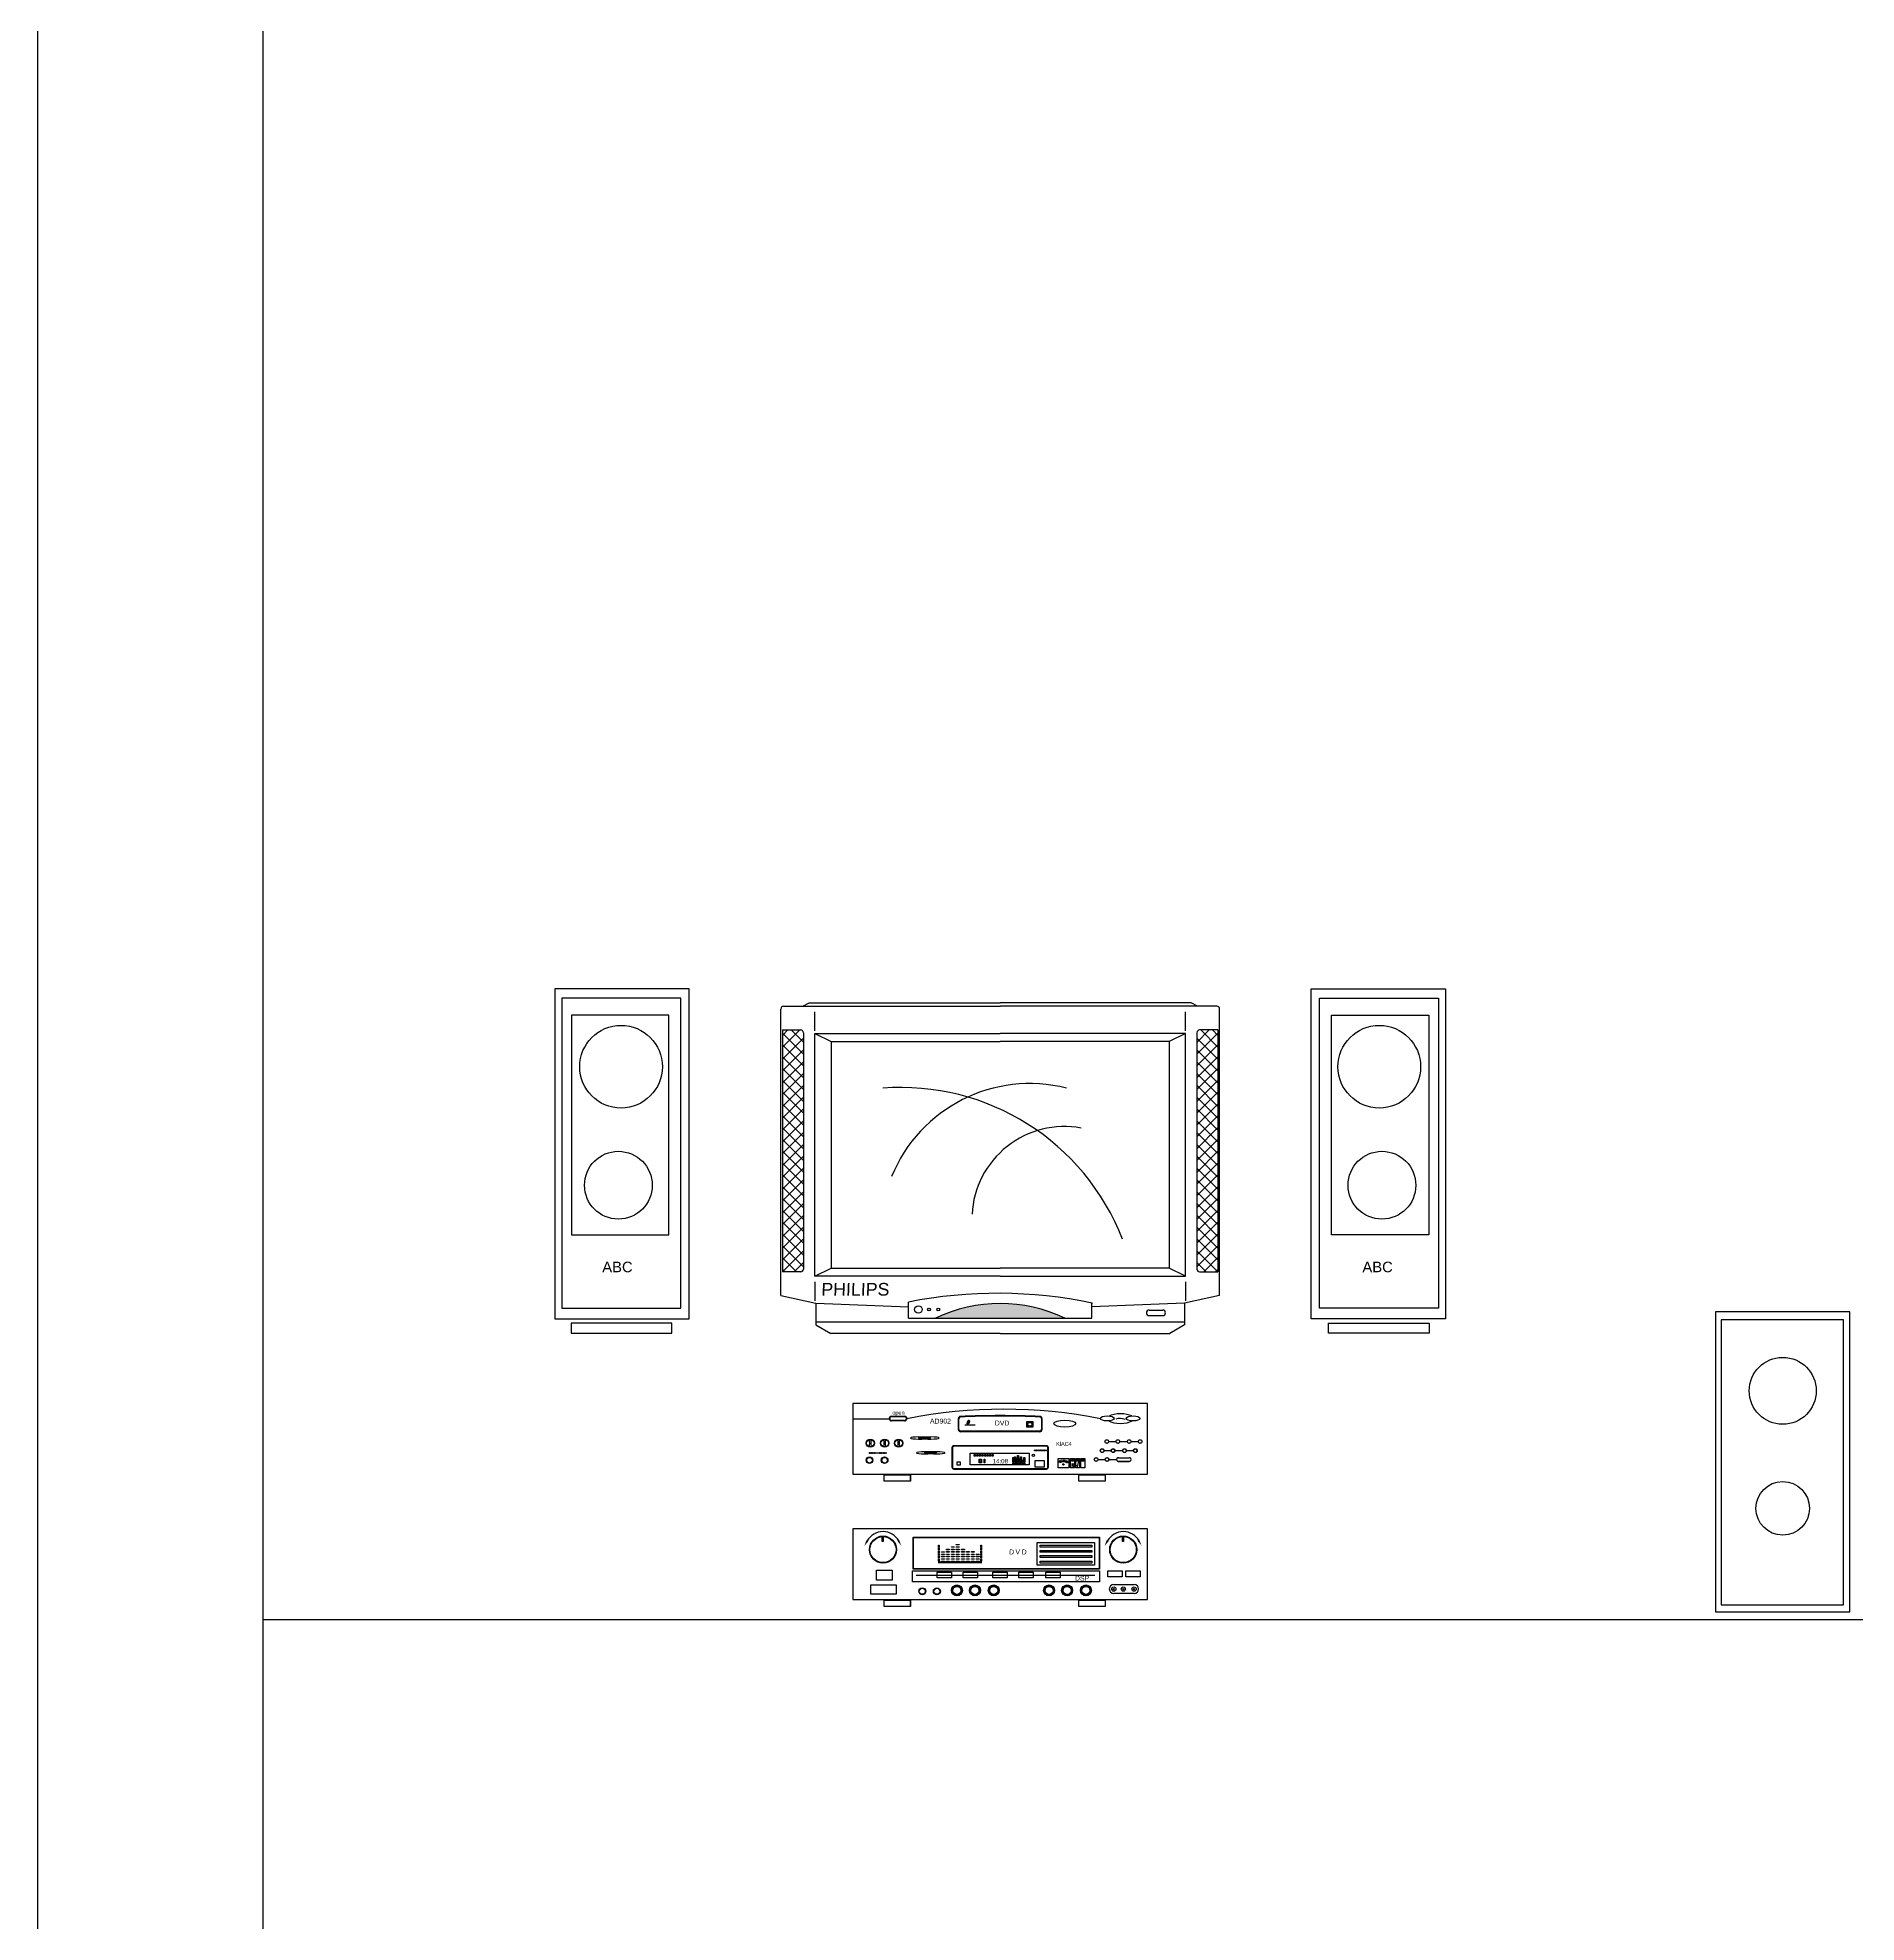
# Model space of a CAD drawing. Header units: inches. Extents: x 11.6 to 54.1, y 10.7 to 35.5.
# Drawn here: x 33.099 to 35.819, y 25.965 to 28.784 of the extents above; entities that cross this region are included whole.
import ezdxf

# ---------------------------------------------------------------- set-up
doc = ezdxf.new("R2010")
doc.units = ezdxf.units.IN
doc.header["$MEASUREMENT"] = 0
for name, color, linetype in [('02', 2, 'Continuous'), ('1', 1, 'Continuous'), ('8', 8, 'Continuous'), ('kadrbm', 4, 'Continuous')]:
    doc.layers.add(name, color=color, linetype=linetype)
doc.styles.get("Standard").update_dxf_attribs({"font": 'arial.ttf'})

# ---------------------------------------------------------------- blocks, each defined once
blk = doc.blocks.new('kadrbm')
at = {"layer": 'kadrbm', "color": 4}
blk.add_lwpolyline([(0, 0), (0, 24.7972), (21, 24.7972), (21, 0), (0, 0)], close=True, dxfattribs=at)
blk.add_lwpolyline([(20.6631, 0.3257), (20.6631, 24.4603), (0.3369, 24.4603), (0.3369, 0.3257), (20.6631, 0.3257)], dxfattribs=at)

msp = doc.modelspace()

# ---------------------------------------------------------------- hatches: boundary and pattern name
at = {"layer": '8'}
h = msp.add_hatch(dxfattribs=at)
h.set_pattern_fill('ANSI37', color=256, scale=0.1, style=0)
h.set_pattern_definition([(45, (-0.95531, -25.023505), (-0.0088388348, 0.0088388348), []), (135, (-0.95531, -25.023505), (-0.0088388348, -0.0088388348), [])])
h.paths.add_polyline_path([(34.2441, 27.296, 0.414214), (34.2401, 27.3), (34.2127, 27.3), (34.2127, 26.9383), (34.2401, 26.9383, 0.414214), (34.2441, 26.9423)])
h = msp.add_hatch(dxfattribs=at)
h.set_pattern_fill('ANSI37', color=256, scale=0.1, style=0)
h.set_pattern_definition([(135, (70.032161, -25.023505), (0.0088388348, 0.0088388348), []), (45, (70.032161, -25.023505), (0.0088388348, -0.0088388348), [])])
h.paths.add_polyline_path([(34.8327, 26.9423, 0.414214), (34.8367, 26.9383), (34.8642, 26.9383), (34.8642, 27.3), (34.8367, 27.3, 0.414214), (34.8327, 27.296)])
msp.add_hatch(color=256, dxfattribs=at).paths.add_polyline_path([(34.4418, 26.8689), (34.6351, 26.8689, 0.226926)])

# ---------------------------------------------------------------- linework, layer by layer
at = {"layer": '02'}
for p, q in [((34.073, 27.3614), (33.8722, 27.3614)), ((33.8722, 27.3614), (33.8722, 26.868)), ((34.061, 27.3475), (33.8829, 27.3475)), ((33.8829, 27.3475), (33.8829, 26.8841)), ((34.061, 26.8841), (34.061, 27.3475)), ((34.073, 26.868), (34.073, 27.3614)), ((35.0038, 27.3614), (35.2046, 27.3614)), ((35.0038, 26.868), (35.0038, 27.3614)), ((35.0159, 27.3475), (35.194, 27.3475)), ((35.0159, 26.8841), (35.0159, 27.3475)), ((35.194, 27.3475), (35.194, 26.8841)), ((35.2046, 27.3614), (35.2046, 26.868)), ((34.0428, 27.322), (33.897, 27.322)), ((33.897, 27.322), (33.897, 26.9935)), ((34.0428, 26.9935), (34.0428, 27.322)), ((34.2613, 27.2988), (34.2613, 27.327)), ((34.8155, 27.2988), (34.8155, 27.327)), ((35.034, 27.322), (35.1798, 27.322)), ((35.034, 26.9935), (35.034, 27.322)), ((35.1798, 27.322), (35.1798, 26.9935)), ((34.2127, 27.3), (34.2401, 27.3)), ((34.2127, 27.3), (34.2127, 26.9383)), ((34.2441, 27.296), (34.2441, 26.9423)), ((34.2611, 27.2947), (34.2855, 27.2827)), ((34.8157, 27.2947), (34.7914, 27.2827)), ((34.8327, 27.296), (34.8327, 26.9423)), ((34.8642, 27.3), (34.8367, 27.3)), ((34.8642, 27.3), (34.8642, 26.9383)), ((34.2855, 27.2827), (34.5384, 27.2827)), ((34.2855, 27.2827), (34.2855, 26.9439)), ((34.7914, 27.2827), (34.5384, 27.2827)), ((34.7914, 27.2827), (34.7914, 26.9439)), ((33.897, 26.9935), (34.0428, 26.9935)), ((35.1798, 26.9935), (35.034, 26.9935)), ((34.2401, 26.9383), (34.2127, 26.9383)), ((34.2611, 26.9319), (34.2855, 26.9439)), ((34.2855, 26.9439), (34.5384, 26.9439)), ((34.7914, 26.9439), (34.5384, 26.9439)), ((34.8157, 26.9319), (34.7914, 26.9439)), ((34.8367, 26.9383), (34.8642, 26.9383)), ((34.2613, 26.9231), (34.2613, 26.895)), ((34.8155, 26.9231), (34.8155, 26.895)), ((33.8722, 26.868), (34.073, 26.868)), ((33.8829, 26.8841), (34.061, 26.8841)), ((34.2627, 26.8916), (34.4013, 26.886)), ((34.4013, 26.8689), (34.4013, 26.893)), ((34.4013, 26.8689), (34.6755, 26.8689)), ((34.6755, 26.8689), (34.6755, 26.8918)), ((34.8141, 26.8916), (34.6755, 26.886)), ((34.6755, 26.8916), (34.6763, 26.8916)), ((34.7612, 26.881), (34.7816, 26.881)), ((34.7612, 26.8728), (34.7816, 26.8728)), ((35.2046, 26.868), (35.0038, 26.868)), ((35.194, 26.8841), (35.0159, 26.8841)), ((35.8095, 26.8785), (35.6082, 26.8785)), ((35.6082, 26.8785), (35.6082, 26.4295)), ((35.8095, 26.4295), (35.8095, 26.8785)), ((33.8968, 26.8614), (33.8968, 26.8466)), ((34.0475, 26.8614), (33.8968, 26.8614)), ((33.8968, 26.8466), (34.0475, 26.8466)), ((34.0475, 26.8466), (34.0475, 26.8614)), ((34.8141, 26.8629), (34.2627, 26.8629)), ((35.0294, 26.8466), (35.0294, 26.8614)), ((35.0294, 26.8614), (35.18, 26.8614)), ((35.18, 26.8466), (35.0294, 26.8466)), ((35.18, 26.8614), (35.18, 26.8466)), ((35.7996, 26.8666), (35.6166, 26.8666)), ((35.6166, 26.8666), (35.6166, 26.4403)), ((35.7996, 26.4403), (35.7996, 26.8666)), ((34.3194, 26.7183), (34.3724, 26.7183)), ((34.376, 26.7223), (34.3953, 26.7223)), ((34.376, 26.7216), (34.3953, 26.7216)), ((34.3953, 26.7159), (34.376, 26.7159)), ((34.3953, 26.7151), (34.376, 26.7151)), ((34.476, 26.7019), (34.476, 26.719)), ((34.4768, 26.7019), (34.4768, 26.719)), ((34.5979, 26.6997), (34.479, 26.6997)), ((34.5979, 26.6989), (34.479, 26.6989)), ((34.6001, 26.719), (34.6001, 26.7019)), ((34.6008, 26.719), (34.6008, 26.7019)), ((34.4164, 26.6898), (34.4341, 26.6898)), ((34.4341, 26.6893), (34.4164, 26.6893)), ((34.6941, 26.6704), (34.6941, 26.6708)), ((34.6941, 26.6708), (34.7045, 26.6708)), ((34.7014, 26.6845), (34.7115, 26.6845)), ((34.7014, 26.6841), (34.7014, 26.6845)), ((34.7115, 26.6841), (34.7014, 26.6841)), ((34.7102, 26.6708), (34.7214, 26.6708)), ((34.7172, 26.6845), (34.7285, 26.6845)), ((34.7285, 26.6841), (34.7172, 26.6841)), ((34.7271, 26.6708), (34.7374, 26.6708)), ((34.7341, 26.6845), (34.7446, 26.6845)), ((34.7446, 26.6841), (34.7341, 26.6841)), ((34.7374, 26.6708), (34.7374, 26.6704)), ((34.7446, 26.6845), (34.7446, 26.6841)), ((34.4253, 26.6679), (34.443, 26.6679)), ((34.443, 26.6673), (34.4253, 26.6673)), ((34.5146, 26.6582), (34.5153, 26.6582)), ((34.5153, 26.6525), (34.5146, 26.6525)), ((34.6266, 26.6531), (34.6252, 26.6549)), ((34.628, 26.6539), (34.6269, 26.6558)), ((34.6296, 26.6545), (34.6289, 26.6566)), ((34.6314, 26.6549), (34.6311, 26.6571)), ((34.6331, 26.6572), (34.6331, 26.655)), ((34.6347, 26.6549), (34.635, 26.6571)), ((34.6365, 26.6545), (34.6372, 26.6566)), ((34.6381, 26.6539), (34.6392, 26.6558)), ((34.6395, 26.6531), (34.6408, 26.6548)), ((34.6452, 26.6516), (34.6488, 26.6467)), ((34.6483, 26.6515), (34.6452, 26.6469)), ((34.6525, 26.6495), (34.6539, 26.6465)), ((34.6539, 26.6465), (34.6563, 26.6548)), ((34.6848, 26.6574), (34.6954, 26.6574)), ((34.6848, 26.657), (34.6848, 26.6574)), ((34.6955, 26.657), (34.6848, 26.657)), ((34.7045, 26.6704), (34.6941, 26.6704)), ((34.7011, 26.6574), (34.7124, 26.6574)), ((34.7124, 26.657), (34.7011, 26.657)), ((34.7215, 26.6704), (34.7102, 26.6704)), ((34.7149, 26.6548), (34.7316, 26.6548)), ((34.7155, 26.6602), (34.7316, 26.6602)), ((34.7155, 26.66), (34.7316, 26.66)), ((34.7155, 26.6546), (34.7316, 26.6546)), ((34.7374, 26.6704), (34.7271, 26.6704)), ((34.4458, 26.5042), (34.5109, 26.5042)), ((34.4458, 26.5034), (34.5109, 26.5034)), ((34.4126, 26.4847), (34.6802, 26.4847)), ((34.7083, 26.4704), (34.7389, 26.4704)), ((34.7389, 26.4572), (34.7083, 26.4572)), ((35.6082, 26.4295), (35.8095, 26.4295)), ((35.6166, 26.4403), (35.7996, 26.4403))]:
    msp.add_line(p, q, dxfattribs=at)
for points in [[(34.2143, 27.3354, 0.414214), (34.2103, 27.3314, 0.414214)], [(34.8666, 27.3314, 0.414214), (34.8626, 27.3354, 0.414214)]]:
    msp.add_lwpolyline(points, format="xyb", dxfattribs=at)
for points in [[(34.2103, 26.9027), (34.2103, 27.3314)], [(34.2143, 27.3354), (34.5384, 27.3354)], [(34.2433, 27.3354), (34.2527, 27.3406)], [(34.2527, 27.3406), (34.5384, 27.3406)], [(34.8241, 27.3406), (34.5384, 27.3406)], [(34.8626, 27.3354), (34.5384, 27.3354)], [(34.8336, 27.3354), (34.8241, 27.3406)], [(34.8666, 26.9027), (34.8666, 27.3314)], [(34.2611, 27.2947), (34.5384, 27.2947)], [(34.2611, 26.9319), (34.2611, 27.2947)], [(34.8157, 27.2947), (34.5384, 27.2947)], [(34.8157, 26.9319), (34.8157, 27.2947)], [(34.5384, 26.9319), (34.2611, 26.9319)], [(34.5384, 26.9319), (34.8157, 26.9319)], [(34.2103, 26.9027), (34.2627, 26.8916)], [(34.8666, 26.9027), (34.8141, 26.8916)], [(34.2627, 26.8916), (34.2627, 26.859)], [(34.8141, 26.8916), (34.8141, 26.859)], [(34.2627, 26.859), (34.2849, 26.8459)], [(34.5384, 26.8459), (34.2849, 26.8459)], [(34.5384, 26.8459), (34.792, 26.8459)], [(34.8141, 26.859), (34.792, 26.8459)], [(34.7589, 26.7413), (34.318, 26.7413)], [(34.318, 26.7413), (34.318, 26.6354)], [(34.7589, 26.6354), (34.7589, 26.7413)], [(34.5146, 26.6525), (34.5146, 26.6582)], [(34.318, 26.6354), (34.7589, 26.6354)], [(34.7589, 26.5538), (34.318, 26.5538)], [(34.318, 26.5538), (34.318, 26.448)], [(34.7589, 26.448), (34.7589, 26.5538)], [(34.318, 26.448), (34.7589, 26.448)]]:
    msp.add_lwpolyline(points, dxfattribs=at)
for points in [[(34.4862, 26.7095), (34.5004, 26.7095), (34.5004, 26.7086), (34.4862, 26.7086)], [(34.5781, 26.7143), (34.5874, 26.7143), (34.5874, 26.7059), (34.5781, 26.7059)], [(34.474, 26.6538), (34.4788, 26.6538), (34.4788, 26.6489), (34.474, 26.6489)], [(34.4933, 26.6672), (34.5816, 26.6672), (34.5816, 26.6495), (34.4933, 26.6495)], [(34.4997, 26.665), (34.5016, 26.665), (34.5016, 26.6626), (34.4997, 26.6626)], [(34.5034, 26.665), (34.5052, 26.665), (34.5052, 26.6626), (34.5034, 26.6626)], [(34.5072, 26.665), (34.509, 26.665), (34.509, 26.6626), (34.5072, 26.6626)], [(34.5072, 26.6582), (34.5105, 26.6582), (34.5105, 26.6526), (34.5072, 26.6526)], [(34.5079, 26.6575), (34.5098, 26.6575), (34.5098, 26.6533), (34.5079, 26.6533)], [(34.5108, 26.665), (34.5126, 26.665), (34.5126, 26.6626), (34.5108, 26.6626)], [(34.5151, 26.665), (34.5169, 26.665), (34.5169, 26.6626), (34.5151, 26.6626)], [(34.5153, 26.6582), (34.5153, 26.6582), (34.5153, 26.6525), (34.5153, 26.6525)], [(34.5187, 26.665), (34.5205, 26.665), (34.5205, 26.6626), (34.5187, 26.6626)], [(34.5226, 26.665), (34.5244, 26.665), (34.5244, 26.6626), (34.5226, 26.6626)], [(34.5262, 26.665), (34.528, 26.665), (34.528, 26.6626), (34.5262, 26.6626)], [(34.5573, 26.6605), (34.5588, 26.6605), (34.5588, 26.66), (34.5573, 26.66)], [(34.5573, 26.6596), (34.5588, 26.6596), (34.5588, 26.659), (34.5573, 26.659)], [(34.5573, 26.6585), (34.5588, 26.6585), (34.5588, 26.6579), (34.5573, 26.6579)], [(34.5573, 26.6575), (34.5588, 26.6575), (34.5588, 26.6569), (34.5573, 26.6569)], [(34.5573, 26.6564), (34.5588, 26.6564), (34.5588, 26.6559), (34.5573, 26.6559)], [(34.5573, 26.6554), (34.5588, 26.6554), (34.5588, 26.6549), (34.5573, 26.6549)], [(34.5573, 26.6543), (34.5588, 26.6543), (34.5588, 26.6538), (34.5573, 26.6538)], [(34.5573, 26.6533), (34.5588, 26.6533), (34.5588, 26.6528), (34.5573, 26.6528)], [(34.5573, 26.6522), (34.5588, 26.6522), (34.5588, 26.6517), (34.5573, 26.6517)], [(34.5573, 26.6512), (34.5588, 26.6512), (34.5588, 26.6507), (34.5573, 26.6507)], [(34.5573, 26.6502), (34.5588, 26.6502), (34.5588, 26.6496), (34.5573, 26.6496)], [(34.5596, 26.6616), (34.5611, 26.6616), (34.5611, 26.6611), (34.5596, 26.6611)], [(34.5596, 26.6605), (34.5611, 26.6605), (34.5611, 26.66), (34.5596, 26.66)], [(34.5596, 26.6596), (34.5611, 26.6596), (34.5611, 26.659), (34.5596, 26.659)], [(34.5596, 26.6585), (34.5611, 26.6585), (34.5611, 26.6579), (34.5596, 26.6579)], [(34.5596, 26.6575), (34.5611, 26.6575), (34.5611, 26.6569), (34.5596, 26.6569)], [(34.5596, 26.6564), (34.5611, 26.6564), (34.5611, 26.6559), (34.5596, 26.6559)], [(34.5596, 26.6554), (34.5611, 26.6554), (34.5611, 26.6549), (34.5596, 26.6549)], [(34.5596, 26.6543), (34.5611, 26.6543), (34.5611, 26.6538), (34.5596, 26.6538)], [(34.5596, 26.6533), (34.5611, 26.6533), (34.5611, 26.6528), (34.5596, 26.6528)], [(34.5596, 26.6522), (34.5611, 26.6522), (34.5611, 26.6517), (34.5596, 26.6517)], [(34.5596, 26.6512), (34.5611, 26.6512), (34.5611, 26.6507), (34.5596, 26.6507)], [(34.5596, 26.6502), (34.5611, 26.6502), (34.5611, 26.6496), (34.5596, 26.6496)], [(34.562, 26.6596), (34.5635, 26.6596), (34.5635, 26.659), (34.562, 26.659)], [(34.562, 26.6585), (34.5635, 26.6585), (34.5635, 26.6579), (34.562, 26.6579)], [(34.562, 26.6575), (34.5635, 26.6575), (34.5635, 26.6569), (34.562, 26.6569)], [(34.562, 26.6564), (34.5635, 26.6564), (34.5635, 26.6559), (34.562, 26.6559)], [(34.562, 26.6554), (34.5635, 26.6554), (34.5635, 26.6549), (34.562, 26.6549)], [(34.562, 26.6543), (34.5635, 26.6543), (34.5635, 26.6538), (34.562, 26.6538)], [(34.562, 26.6533), (34.5635, 26.6533), (34.5635, 26.6528), (34.562, 26.6528)], [(34.562, 26.6522), (34.5635, 26.6522), (34.5635, 26.6517), (34.562, 26.6517)], [(34.562, 26.6512), (34.5635, 26.6512), (34.5635, 26.6507), (34.562, 26.6507)], [(34.562, 26.6502), (34.5635, 26.6502), (34.5635, 26.6496), (34.562, 26.6496)], [(34.5643, 26.6637), (34.5658, 26.6637), (34.5658, 26.6632), (34.5643, 26.6632)], [(34.5643, 26.6626), (34.5658, 26.6626), (34.5658, 26.6621), (34.5643, 26.6621)], [(34.5643, 26.6616), (34.5658, 26.6616), (34.5658, 26.6611), (34.5643, 26.6611)], [(34.5643, 26.6605), (34.5658, 26.6605), (34.5658, 26.66), (34.5643, 26.66)], [(34.5643, 26.6596), (34.5658, 26.6596), (34.5658, 26.659), (34.5643, 26.659)], [(34.5643, 26.6585), (34.5658, 26.6585), (34.5658, 26.6579), (34.5643, 26.6579)], [(34.5643, 26.6575), (34.5658, 26.6575), (34.5658, 26.6569), (34.5643, 26.6569)], [(34.5643, 26.6564), (34.5658, 26.6564), (34.5658, 26.6559), (34.5643, 26.6559)], [(34.5643, 26.6554), (34.5658, 26.6554), (34.5658, 26.6549), (34.5643, 26.6549)], [(34.5643, 26.6543), (34.5658, 26.6543), (34.5658, 26.6538), (34.5643, 26.6538)], [(34.5643, 26.6533), (34.5658, 26.6533), (34.5658, 26.6528), (34.5643, 26.6528)], [(34.5643, 26.6522), (34.5658, 26.6522), (34.5658, 26.6517), (34.5643, 26.6517)], [(34.5643, 26.6512), (34.5658, 26.6512), (34.5658, 26.6507), (34.5643, 26.6507)], [(34.5643, 26.6502), (34.5658, 26.6502), (34.5658, 26.6496), (34.5643, 26.6496)], [(34.5667, 26.6585), (34.5682, 26.6585), (34.5682, 26.6579), (34.5667, 26.6579)], [(34.5667, 26.6575), (34.5682, 26.6575), (34.5682, 26.6569), (34.5667, 26.6569)], [(34.5667, 26.6564), (34.5682, 26.6564), (34.5682, 26.6559), (34.5667, 26.6559)], [(34.5667, 26.6554), (34.5682, 26.6554), (34.5682, 26.6549), (34.5667, 26.6549)], [(34.5667, 26.6543), (34.5682, 26.6543), (34.5682, 26.6538), (34.5667, 26.6538)], [(34.5667, 26.6533), (34.5682, 26.6533), (34.5682, 26.6528), (34.5667, 26.6528)], [(34.5667, 26.6522), (34.5682, 26.6522), (34.5682, 26.6517), (34.5667, 26.6517)], [(34.5667, 26.6512), (34.5682, 26.6512), (34.5682, 26.6507), (34.5667, 26.6507)], [(34.5667, 26.6502), (34.5682, 26.6502), (34.5682, 26.6496), (34.5667, 26.6496)], [(34.569, 26.6616), (34.5705, 26.6616), (34.5705, 26.6611), (34.569, 26.6611)], [(34.569, 26.6605), (34.5705, 26.6605), (34.5705, 26.66), (34.569, 26.66)], [(34.569, 26.6596), (34.5705, 26.6596), (34.5705, 26.659), (34.569, 26.659)], [(34.569, 26.6585), (34.5705, 26.6585), (34.5705, 26.6579), (34.569, 26.6579)], [(34.569, 26.6575), (34.5705, 26.6575), (34.5705, 26.6569), (34.569, 26.6569)], [(34.569, 26.6564), (34.5705, 26.6564), (34.5705, 26.6559), (34.569, 26.6559)], [(34.569, 26.6554), (34.5705, 26.6554), (34.5705, 26.6549), (34.569, 26.6549)], [(34.569, 26.6543), (34.5705, 26.6543), (34.5705, 26.6538), (34.569, 26.6538)], [(34.569, 26.6533), (34.5705, 26.6533), (34.5705, 26.6528), (34.569, 26.6528)], [(34.569, 26.6522), (34.5705, 26.6522), (34.5705, 26.6517), (34.569, 26.6517)], [(34.569, 26.6512), (34.5705, 26.6512), (34.5705, 26.6507), (34.569, 26.6507)], [(34.569, 26.6502), (34.5705, 26.6502), (34.5705, 26.6496), (34.569, 26.6496)], [(34.5713, 26.6564), (34.5729, 26.6564), (34.5729, 26.6559), (34.5713, 26.6559)], [(34.5713, 26.6554), (34.5729, 26.6554), (34.5729, 26.6549), (34.5713, 26.6549)], [(34.5713, 26.6543), (34.5729, 26.6543), (34.5729, 26.6538), (34.5713, 26.6538)], [(34.5713, 26.6533), (34.5729, 26.6533), (34.5729, 26.6528), (34.5713, 26.6528)], [(34.5713, 26.6522), (34.5729, 26.6522), (34.5729, 26.6517), (34.5713, 26.6517)], [(34.5713, 26.6512), (34.5729, 26.6512), (34.5729, 26.6507), (34.5713, 26.6507)], [(34.5713, 26.6502), (34.5729, 26.6502), (34.5729, 26.6496), (34.5713, 26.6496)], [(34.5737, 26.6605), (34.5752, 26.6605), (34.5752, 26.66), (34.5737, 26.66)], [(34.5737, 26.6596), (34.5752, 26.6596), (34.5752, 26.659), (34.5737, 26.659)], [(34.5737, 26.6585), (34.5752, 26.6585), (34.5752, 26.6579), (34.5737, 26.6579)], [(34.5737, 26.6575), (34.5752, 26.6575), (34.5752, 26.6569), (34.5737, 26.6569)], [(34.5737, 26.6564), (34.5752, 26.6564), (34.5752, 26.6559), (34.5737, 26.6559)], [(34.5737, 26.6554), (34.5752, 26.6554), (34.5752, 26.6549), (34.5737, 26.6549)], [(34.5737, 26.6543), (34.5752, 26.6543), (34.5752, 26.6538), (34.5737, 26.6538)], [(34.5737, 26.6533), (34.5752, 26.6533), (34.5752, 26.6528), (34.5737, 26.6528)], [(34.5737, 26.6522), (34.5752, 26.6522), (34.5752, 26.6517), (34.5737, 26.6517)], [(34.5737, 26.6512), (34.5752, 26.6512), (34.5752, 26.6507), (34.5737, 26.6507)], [(34.5737, 26.6502), (34.5752, 26.6502), (34.5752, 26.6496), (34.5737, 26.6496)], [(34.5907, 26.6559), (34.6042, 26.6559), (34.6042, 26.6458), (34.5907, 26.6458)], [(34.625, 26.6589), (34.6411, 26.6589), (34.6411, 26.6449), (34.625, 26.6449)], [(34.6438, 26.6589), (34.6496, 26.6589), (34.6496, 26.6449), (34.6438, 26.6449)], [(34.6449, 26.6568), (34.6455, 26.6568), (34.6455, 26.6551), (34.6449, 26.6551)], [(34.6461, 26.6568), (34.6467, 26.6568), (34.6467, 26.6551), (34.6461, 26.6551)], [(34.6472, 26.6568), (34.6478, 26.6568), (34.6478, 26.6551), (34.6472, 26.6551)], [(34.6484, 26.6568), (34.649, 26.6568), (34.649, 26.6551), (34.6484, 26.6551)], [(34.6515, 26.6589), (34.6572, 26.6589), (34.6572, 26.6449), (34.6515, 26.6449)], [(34.6524, 26.6568), (34.653, 26.6568), (34.653, 26.6551), (34.6524, 26.6551)], [(34.6535, 26.6568), (34.6542, 26.6568), (34.6542, 26.6551), (34.6535, 26.6551)], [(34.6547, 26.6568), (34.6553, 26.6568), (34.6553, 26.6551), (34.6547, 26.6551)], [(34.6559, 26.6568), (34.6565, 26.6568), (34.6565, 26.6551), (34.6559, 26.6551)], [(34.6593, 26.6589), (34.665, 26.6589), (34.665, 26.6449), (34.6593, 26.6449)], [(34.6601, 26.6568), (34.6608, 26.6568), (34.6608, 26.6551), (34.6601, 26.6551)], [(34.6613, 26.6568), (34.662, 26.6568), (34.662, 26.6551), (34.6613, 26.6551)], [(34.6625, 26.6568), (34.6631, 26.6568), (34.6631, 26.6551), (34.6625, 26.6551)], [(34.6636, 26.6568), (34.6643, 26.6568), (34.6643, 26.6551), (34.6636, 26.6551)], [(34.3647, 26.6348), (34.4042, 26.6348), (34.4042, 26.6251), (34.3647, 26.6251)], [(34.3649, 26.6345), (34.404, 26.6345), (34.404, 26.6253), (34.3649, 26.6253)], [(34.656, 26.6348), (34.6955, 26.6348), (34.6955, 26.6251), (34.656, 26.6251)], [(34.6562, 26.6345), (34.6953, 26.6345), (34.6953, 26.6253), (34.6562, 26.6253)], [(34.3619, 26.5417), (34.3635, 26.5417), (34.3635, 26.5347), (34.3619, 26.5347)], [(34.4081, 26.5413), (34.6871, 26.5413), (34.6871, 26.4932), (34.4081, 26.4932)], [(34.4088, 26.5406), (34.6864, 26.5406), (34.6864, 26.4939), (34.4088, 26.4939)], [(34.4727, 26.5304), (34.477, 26.5304), (34.477, 26.5296), (34.4727, 26.5296)], [(34.5939, 26.5331), (34.6797, 26.5331), (34.6797, 26.4994), (34.5939, 26.4994)], [(34.7213, 26.5417), (34.7229, 26.5417), (34.7229, 26.5347), (34.7213, 26.5347)], [(34.4464, 26.5294), (34.4472, 26.5294), (34.4472, 26.5265), (34.4464, 26.5265)], [(34.4464, 26.5254), (34.4472, 26.5254), (34.4472, 26.5224), (34.4464, 26.5224)], [(34.4464, 26.521), (34.4472, 26.521), (34.4472, 26.5181), (34.4464, 26.5181)], [(34.4464, 26.517), (34.4472, 26.517), (34.4472, 26.5141), (34.4464, 26.5141)], [(34.4464, 26.5128), (34.4472, 26.5128), (34.4472, 26.5099), (34.4464, 26.5099)], [(34.4464, 26.5085), (34.4472, 26.5085), (34.4472, 26.5055), (34.4464, 26.5055)], [(34.4507, 26.5195), (34.455, 26.5195), (34.455, 26.5187), (34.4507, 26.5187)], [(34.4507, 26.5161), (34.455, 26.5161), (34.455, 26.5153), (34.4507, 26.5153)], [(34.4507, 26.5127), (34.455, 26.5127), (34.455, 26.5119), (34.4507, 26.5119)], [(34.4507, 26.509), (34.455, 26.509), (34.455, 26.5082), (34.4507, 26.5082)], [(34.4507, 26.5055), (34.455, 26.5055), (34.455, 26.5048), (34.4507, 26.5048)], [(34.458, 26.5233), (34.4623, 26.5233), (34.4623, 26.5226), (34.458, 26.5226)], [(34.458, 26.5198), (34.4623, 26.5198), (34.4623, 26.519), (34.458, 26.519)], [(34.458, 26.5161), (34.4623, 26.5161), (34.4623, 26.5153), (34.458, 26.5153)], [(34.458, 26.5127), (34.4623, 26.5127), (34.4623, 26.5119), (34.458, 26.5119)], [(34.458, 26.509), (34.4623, 26.509), (34.4623, 26.5082), (34.458, 26.5082)], [(34.458, 26.5055), (34.4623, 26.5055), (34.4623, 26.5048), (34.458, 26.5048)], [(34.4654, 26.5269), (34.4697, 26.5269), (34.4697, 26.5261), (34.4654, 26.5261)], [(34.4654, 26.5232), (34.4697, 26.5232), (34.4697, 26.5224), (34.4654, 26.5224)], [(34.4654, 26.5198), (34.4697, 26.5198), (34.4697, 26.519), (34.4654, 26.519)], [(34.4654, 26.5161), (34.4697, 26.5161), (34.4697, 26.5153), (34.4654, 26.5153)], [(34.4654, 26.5127), (34.4697, 26.5127), (34.4697, 26.5119), (34.4654, 26.5119)], [(34.4654, 26.509), (34.4697, 26.509), (34.4697, 26.5082), (34.4654, 26.5082)], [(34.4654, 26.5055), (34.4697, 26.5055), (34.4697, 26.5048), (34.4654, 26.5048)], [(34.4727, 26.5269), (34.477, 26.5269), (34.477, 26.5261), (34.4727, 26.5261)], [(34.4727, 26.5232), (34.477, 26.5232), (34.477, 26.5224), (34.4727, 26.5224)], [(34.4727, 26.5198), (34.477, 26.5198), (34.477, 26.519), (34.4727, 26.519)], [(34.4727, 26.5161), (34.477, 26.5161), (34.477, 26.5153), (34.4727, 26.5153)], [(34.4727, 26.5127), (34.477, 26.5127), (34.477, 26.5119), (34.4727, 26.5119)], [(34.4727, 26.509), (34.477, 26.509), (34.477, 26.5082), (34.4727, 26.5082)], [(34.4727, 26.5055), (34.477, 26.5055), (34.477, 26.5048), (34.4727, 26.5048)], [(34.4806, 26.5232), (34.4849, 26.5232), (34.4849, 26.5224), (34.4806, 26.5224)], [(34.4806, 26.5198), (34.4849, 26.5198), (34.4849, 26.519), (34.4806, 26.519)], [(34.4806, 26.5161), (34.4849, 26.5161), (34.4849, 26.5153), (34.4806, 26.5153)], [(34.4806, 26.5127), (34.4849, 26.5127), (34.4849, 26.5119), (34.4806, 26.5119)], [(34.4806, 26.509), (34.4849, 26.509), (34.4849, 26.5082), (34.4806, 26.5082)], [(34.4806, 26.5055), (34.4849, 26.5055), (34.4849, 26.5048), (34.4806, 26.5048)], [(34.4879, 26.5198), (34.4922, 26.5198), (34.4922, 26.519), (34.4879, 26.519)], [(34.4879, 26.5161), (34.4922, 26.5161), (34.4922, 26.5153), (34.4879, 26.5153)], [(34.4879, 26.5127), (34.4922, 26.5127), (34.4922, 26.5119), (34.4879, 26.5119)], [(34.4879, 26.509), (34.4922, 26.509), (34.4922, 26.5082), (34.4879, 26.5082)], [(34.4879, 26.5055), (34.4922, 26.5055), (34.4922, 26.5048), (34.4879, 26.5048)], [(34.4953, 26.5198), (34.4997, 26.5198), (34.4997, 26.519), (34.4953, 26.519)], [(34.4953, 26.5161), (34.4997, 26.5161), (34.4997, 26.5153), (34.4953, 26.5153)], [(34.4953, 26.5127), (34.4997, 26.5127), (34.4997, 26.5119), (34.4953, 26.5119)], [(34.4953, 26.509), (34.4997, 26.509), (34.4997, 26.5082), (34.4953, 26.5082)], [(34.4953, 26.5055), (34.4997, 26.5055), (34.4997, 26.5048), (34.4953, 26.5048)], [(34.5026, 26.5161), (34.5069, 26.5161), (34.5069, 26.5154), (34.5026, 26.5154)], [(34.5026, 26.5127), (34.5069, 26.5127), (34.5069, 26.5119), (34.5026, 26.5119)], [(34.5026, 26.509), (34.5069, 26.509), (34.5069, 26.5082), (34.5026, 26.5082)], [(34.5026, 26.5055), (34.5069, 26.5055), (34.5069, 26.5048), (34.5026, 26.5048)], [(34.5097, 26.5294), (34.5105, 26.5294), (34.5105, 26.5265), (34.5097, 26.5265)], [(34.5097, 26.5254), (34.5105, 26.5254), (34.5105, 26.5224), (34.5097, 26.5224)], [(34.5097, 26.521), (34.5105, 26.521), (34.5105, 26.5181), (34.5097, 26.5181)], [(34.5097, 26.517), (34.5105, 26.517), (34.5105, 26.5141), (34.5097, 26.5141)], [(34.5097, 26.5128), (34.5105, 26.5128), (34.5105, 26.5099), (34.5097, 26.5099)], [(34.5097, 26.5085), (34.5105, 26.5085), (34.5105, 26.5055), (34.5097, 26.5055)], [(34.5982, 26.5293), (34.6753, 26.5293), (34.6753, 26.5264), (34.5982, 26.5264)], [(34.5982, 26.5216), (34.6753, 26.5216), (34.6753, 26.5187), (34.5982, 26.5187)], [(34.5982, 26.5139), (34.6753, 26.5139), (34.6753, 26.511), (34.5982, 26.511)], [(34.5982, 26.5055), (34.6753, 26.5055), (34.6753, 26.5026), (34.5982, 26.5026)], [(34.3534, 26.4919), (34.3767, 26.4919), (34.3767, 26.477), (34.3534, 26.477)], [(34.4072, 26.4911), (34.6871, 26.4911), (34.6871, 26.4746), (34.4072, 26.4746)], [(34.4443, 26.4889), (34.4658, 26.4889), (34.4658, 26.4805), (34.4443, 26.4805)], [(34.4831, 26.4889), (34.5046, 26.4889), (34.5046, 26.4805), (34.4831, 26.4805)], [(34.5273, 26.4889), (34.5488, 26.4889), (34.5488, 26.4805), (34.5273, 26.4805)], [(34.5661, 26.4889), (34.5876, 26.4889), (34.5876, 26.4805), (34.5661, 26.4805)], [(34.6067, 26.4889), (34.6282, 26.4889), (34.6282, 26.4805), (34.6067, 26.4805)], [(34.6994, 26.4908), (34.7208, 26.4908), (34.7208, 26.4821), (34.6994, 26.4821)], [(34.7264, 26.4908), (34.7478, 26.4908), (34.7478, 26.4821), (34.7264, 26.4821)], [(34.345, 26.4698), (34.3827, 26.4698), (34.3827, 26.4561), (34.345, 26.4561)], [(34.3647, 26.4473), (34.4042, 26.4473), (34.4042, 26.4376), (34.3647, 26.4376)], [(34.3649, 26.447), (34.404, 26.447), (34.404, 26.4378), (34.3649, 26.4378)], [(34.656, 26.4473), (34.6955, 26.4473), (34.6955, 26.4376), (34.656, 26.4376)], [(34.6562, 26.447), (34.6953, 26.447), (34.6953, 26.4378), (34.6562, 26.4378)]]:
    msp.add_lwpolyline(points, close=True, dxfattribs=at)
for points in [[(34.4697, 26.6786), (34.6072, 26.6786, -0.414214), (34.6101, 26.6756), (34.6101, 26.6457, -0.414214), (34.6072, 26.6427), (34.4697, 26.6427, -0.414214), (34.4668, 26.6457), (34.4668, 26.6756, -0.414214)], [(34.4697, 26.6778), (34.6072, 26.6778, -0.414214), (34.6094, 26.6756), (34.6094, 26.6457, -0.414214), (34.6072, 26.6435), (34.4697, 26.6435, -0.414214), (34.4675, 26.6457), (34.4675, 26.6756, -0.414214)]]:
    msp.add_lwpolyline(points, format="xyb", close=True, dxfattribs=at)
for centre, radius in [((33.9713, 27.2451), 0.0618), ((35.1055, 27.2451), 0.0618), ((33.9674, 27.0678), 0.0507), ((35.1094, 27.0678), 0.0507), ((34.4161, 26.8819), 0.00562), ((34.432, 26.8819), 0.00205), ((34.4459, 26.8819), 0.00205), ((35.7089, 26.7602), 0.0501), ((34.5829, 26.7094), 0.00355), ((34.5829, 26.7106), 0.00312), ((34.3442, 26.6819), 0.0062), ((34.3442, 26.6819), 0.00562), ((34.3657, 26.6819), 0.0062), ((34.3657, 26.6819), 0.00562), ((34.3866, 26.6819), 0.0062), ((34.3866, 26.6819), 0.00562), ((34.5905, 26.671), 0.000735), ((34.5927, 26.671), 0.000735), ((34.5952, 26.671), 0.000735), ((34.5975, 26.671), 0.000735), ((34.5999, 26.671), 0.000735), ((34.6021, 26.671), 0.000735), ((34.6046, 26.671), 0.000735), ((34.6069, 26.671), 0.000735), ((34.691, 26.6708), 0.00285), ((34.691, 26.6708), 0.00263), ((34.698, 26.6843), 0.00285), ((34.698, 26.6843), 0.00263), ((34.7073, 26.6708), 0.00285), ((34.7073, 26.6708), 0.00263), ((34.7144, 26.6843), 0.00285), ((34.7144, 26.6843), 0.00263), ((34.7243, 26.6708), 0.00285), ((34.7243, 26.6708), 0.00263), ((34.7313, 26.6843), 0.00285), ((34.7313, 26.6843), 0.00263), ((34.7406, 26.6708), 0.00285), ((34.7406, 26.6708), 0.00263), ((34.7477, 26.6843), 0.00285), ((34.7477, 26.6843), 0.00263), ((34.343, 26.6564), 0.00497), ((34.343, 26.6564), 0.00424), ((34.3431, 26.6677), 0.000157), ((34.3431, 26.6668), 0.000157), ((34.3447, 26.6677), 0.000157), ((34.3447, 26.6668), 0.000157), ((34.3463, 26.6677), 0.000157), ((34.3463, 26.6668), 0.000157), ((34.3478, 26.6677), 0.000157), ((34.3478, 26.6668), 0.000157), ((34.3497, 26.6677), 0.000157), ((34.3497, 26.6668), 0.000157), ((34.3513, 26.6677), 0.000157), ((34.3513, 26.6668), 0.000157), ((34.3529, 26.6677), 0.000157), ((34.3529, 26.6668), 0.000157), ((34.3544, 26.6677), 0.000157), ((34.3544, 26.6668), 0.000157), ((34.3565, 26.6677), 0.000157), ((34.3565, 26.6668), 0.000157), ((34.3581, 26.6677), 0.000157), ((34.3581, 26.6668), 0.000157), ((34.3596, 26.6677), 0.000157), ((34.3596, 26.6668), 0.000157), ((34.3656, 26.6564), 0.00497), ((34.3612, 26.6677), 0.000157), ((34.3612, 26.6668), 0.000157), ((34.3656, 26.6564), 0.00424), ((34.3631, 26.6677), 0.000157), ((34.3631, 26.6668), 0.000157), ((34.3646, 26.6677), 0.000157), ((34.3646, 26.6668), 0.000157), ((34.3662, 26.6677), 0.000157), ((34.3662, 26.6668), 0.000157), ((34.3678, 26.6677), 0.000157), ((34.3678, 26.6668), 0.000157), ((34.5881, 26.6638), 0.00165), ((34.633, 26.6501), 0.00106), ((34.6819, 26.6574), 0.00285), ((34.6819, 26.6574), 0.00263), ((34.6983, 26.6574), 0.00285), ((34.6983, 26.6574), 0.00263), ((35.7089, 26.5844), 0.0401), ((34.3631, 26.5227), 0.0203), ((34.3631, 26.5227), 0.0195), ((34.7225, 26.5227), 0.0203), ((34.7225, 26.5227), 0.0195), ((34.4219, 26.4604), 0.00524), ((34.4219, 26.4604), 0.00451), ((34.4437, 26.4604), 0.00524), ((34.4437, 26.4604), 0.00451), ((34.4737, 26.4616), 0.00821), ((34.4737, 26.4616), 0.00747), ((34.4737, 26.4616), 0.00674), ((34.4737, 26.4616), 0.006), ((34.5007, 26.4616), 0.00821), ((34.5007, 26.4616), 0.00747), ((34.5007, 26.4616), 0.00674), ((34.5007, 26.4616), 0.006), ((34.5288, 26.4616), 0.00821), ((34.5288, 26.4616), 0.00747), ((34.5288, 26.4616), 0.00674), ((34.5288, 26.4616), 0.006), ((34.6116, 26.4616), 0.00821), ((34.6116, 26.4616), 0.00747), ((34.6116, 26.4616), 0.00674), ((34.6116, 26.4616), 0.006), ((34.6386, 26.4616), 0.00821), ((34.6386, 26.4616), 0.00747), ((34.6386, 26.4616), 0.00674), ((34.6386, 26.4616), 0.006), ((34.6667, 26.4616), 0.00821), ((34.6667, 26.4616), 0.00747), ((34.6667, 26.4616), 0.00674), ((34.6667, 26.4616), 0.006), ((34.7084, 26.4636), 0.00321), ((34.7083, 26.4636), 0.000899), ((34.7226, 26.4636), 0.00321), ((34.7225, 26.4636), 0.000899), ((34.7388, 26.4636), 0.00321), ((34.7387, 26.4636), 0.000899)]:
    msp.add_circle(centre, radius, dxfattribs=at)
for centre, radius, start, end in [((34.2401, 27.296), 0.004, 0, 90), ((34.8367, 27.296), 0.004, 90, 180), ((34.39, 26.8586), 0.3554, 21.1679, 94.4007), ((34.5827, 26.9967), 0.2231, 75.7656, 157.8955), ((34.6347, 27.017), 0.1386, 79.6483, 176.9504), ((34.2401, 26.9423), 0.004, 270, 0), ((34.8367, 26.9423), 0.004, 180, 270), ((34.5353, 26.2163), 0.6898, 78.2112, 101.2001), ((34.5384, 26.6669), 0.2239, 64.4293, 115.5707), ((34.7612, 26.8769), 0.00408, 90, 270), ((34.7816, 26.8769), 0.00408, 270, 90), ((34.5437, 25.9993), 0.7334, 78.6129, 101.3871), ((34.376, 26.7187), 0.00361, 90, 270), ((34.376, 26.7187), 0.00287, 90, 270), ((34.3953, 26.7187), 0.00361, 270, 90), ((34.3953, 26.7187), 0.00287, 270, 90), ((34.479, 26.719), 0.00294, 92.3358, 180), ((34.479, 26.7019), 0.00294, 180, 270), ((34.479, 26.719), 0.0022, 92.3358, 180), ((34.479, 26.7019), 0.0022, 180, 270), ((34.5384, 25.2611), 1.462, 87.6642, 92.3358), ((34.5384, 25.2611), 1.4613, 87.6642, 92.3358), ((34.5979, 26.7019), 0.0022, 270, 0), ((34.5979, 26.7019), 0.00294, 270, 0), ((34.5979, 26.719), 0.00294, 0, 87.6642), ((34.5979, 26.719), 0.0022, 0, 87.6642), ((34.718, 26.6966), 0.0222, 70.3856, 107.2293), ((34.3442, 26.685), 0.00175, 44.5697, 135.4303), ((34.3173, 26.6818), 0.026, 350.2439, 9.7561), ((34.3442, 26.6787), 0.00175, 224.5697, 315.4303), ((34.371, 26.6818), 0.026, 170.2439, 189.7561), ((34.3656, 26.685), 0.00175, 44.5697, 135.4303), ((34.3388, 26.6818), 0.026, 350.2439, 9.7561), ((34.3656, 26.6787), 0.00175, 224.5697, 315.4303), ((34.3925, 26.6818), 0.026, 170.2439, 189.7561), ((34.3866, 26.685), 0.00175, 44.5697, 135.4303), ((34.3597, 26.6818), 0.026, 350.2439, 9.7561), ((34.3866, 26.6787), 0.00175, 224.5697, 315.4303), ((34.4134, 26.6818), 0.026, 170.2439, 189.7561), ((34.4164, 26.6896), 0.000271, 90, 270), ((34.4341, 26.6896), 0.000271, 270, 90), ((34.4253, 26.6676), 0.000271, 90, 270), ((34.443, 26.6676), 0.000271, 270, 90), ((34.633, 26.6432), 0.0111, 55.49, 122.3976), ((34.633, 26.6432), 0.0109, 55.49, 122.3976), ((34.7152, 26.6574), 0.00285, 80.5613, 276.3829), ((34.7152, 26.6574), 0.00263, 80.1726, 276.6454), ((34.7316, 26.6574), 0.00285, 263.6171, 99.4387), ((34.7316, 26.6574), 0.00263, 263.3546, 99.8274), ((34.3631, 26.5227), 0.0269, 28.8039, 150.9605), ((34.7225, 26.5227), 0.0269, 28.8039, 150.9605), ((34.7083, 26.4638), 0.00662, 90, 270), ((34.7083, 26.4638), 0.00662, 90, 270), ((34.7389, 26.4638), 0.00662, 270, 90)]:
    msp.add_arc(centre, radius, start, end, dxfattribs=at)
for centre, major_axis, ratio in [((34.4907, 26.7132), (0.00139, 0.00311), 0.408608), ((34.4906, 26.7132), (0.00078, 0.00159), 0.368888), ((34.6351, 26.7112), (-0.0164, 0), 0.320755), ((34.6986, 26.7189), (-0.0103, 0), 0.366569), ((34.7372, 26.7189), (-0.0103, 0), 0.366569)]:
    msp.add_ellipse(centre, major_axis=major_axis, ratio=ratio, dxfattribs=at)
for centre, major_axis, ratio, start_param, end_param in [((34.7184, 26.7187), (-0.0201, 0), 0.353846, 0.511855, 2.620975), ((34.7184, 26.7187), (-0.0201, 0), 0.353846, 3.719873, 5.716444), ((34.4173, 26.6896), (-0.0131, 0), 0.12, 4.027867, 8.538504), ((34.4339, 26.6896), (-0.0131, 0), 0.12, 7.169459, 11.680097), ((34.4262, 26.6676), (-0.0131, 0), 0.12, 4.027867, 8.538504), ((34.4428, 26.6676), (-0.0131, 0), 0.12, 7.169459, 11.680097)]:
    msp.add_ellipse(centre, major_axis=major_axis, ratio=ratio, start_param=start_param, end_param=end_param, dxfattribs=at)
for points in [[(34.3413, 26.5354), (34.3385, 26.537), (34.3351, 26.528)], [(34.3844, 26.536), (34.3871, 26.5376), (34.3905, 26.5286)], [(34.7007, 26.5354), (34.6979, 26.537), (34.6945, 26.528)], [(34.7438, 26.536), (34.7465, 26.5376), (34.7499, 26.5286)]]:
    msp.add_solid(points, dxfattribs=at)
at = {"layer": '1'}
msp.add_line((33.4357, 26.418), (53.7619, 26.418), dxfattribs=at)

# ---------------------------------------------------------------- block references
at = {"layer": 'kadrbm'}
msp.add_blockref('kadrbm', (33.0988, 10.7464), dxfattribs=at)

# ---------------------------------------------------------------- texts
at = {"layer": '02', "oblique": 2}
for s, height, p in [('PHILIPS', 0.01901, (34.2706, 26.9026)), ('D', 0.00735, (34.5518, 26.5155)), ('V', 0.00735, (34.5611, 26.5155)), ('D', 0.00735, (34.5705, 26.5155))]:
    msp.add_text(s, height=height, dxfattribs=at).set_placement(p)
at = {"layer": '02', "attachment_point": 1}
for s, insert, char_height, width in [('ABC', (33.9432, 26.9534), 0.01584, 0.13238), ('ABC', (35.0802, 26.9534), 0.01584, 0.13238), ('open', (34.3772, 26.7304), 0.00588, 0.021881), ('AD902', (34.4334, 26.7186), 0.00735, 0.05172), ('DVD', (34.5305, 26.7157), 0.00735, 0.04759), ('KlAC4', (34.6221, 26.6838), 0.00588, 0.045874), ('14:08', (34.5271, 26.6583), 0.00661, 0.054508), ('DSP', (34.6503, 26.4835), 0.00735, 0.040011)]:
    msp.add_mtext(s, dxfattribs=dict(at, insert=insert, char_height=char_height, width=width))

doc.saveas('drawing.dxf')
